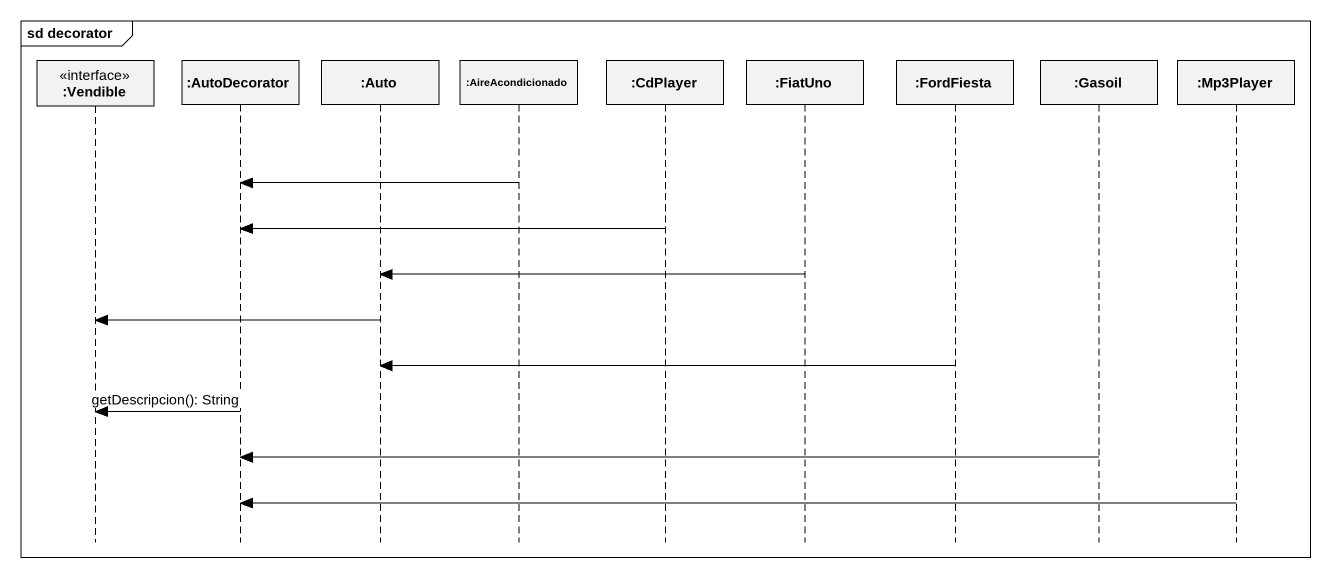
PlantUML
@startuml
mainframe sd decorator
hide footbox
participant ":Vendible" as Vendible <<interface>>
participant ":AutoDecorator" as AutoDecorator
participant ":Auto" as Auto
participant ":AireAcondicionado" as AireAcondicionado
participant ":CdPlayer" as CdPlayer
participant ":FiatUno" as FiatUno
participant ":FordFiesta" as FordFiesta
participant ":Gasoil" as Gasoil
participant ":Mp3Player" as Mp3Player

AireAcondicionado -> AutoDecorator
CdPlayer -> AutoDecorator
FiatUno -> Auto
Auto -> Vendible
FordFiesta -> Auto
AutoDecorator -> Vendible : getDescripcion(): String
Gasoil -> AutoDecorator
Mp3Player -> AutoDecorator
@enduml
